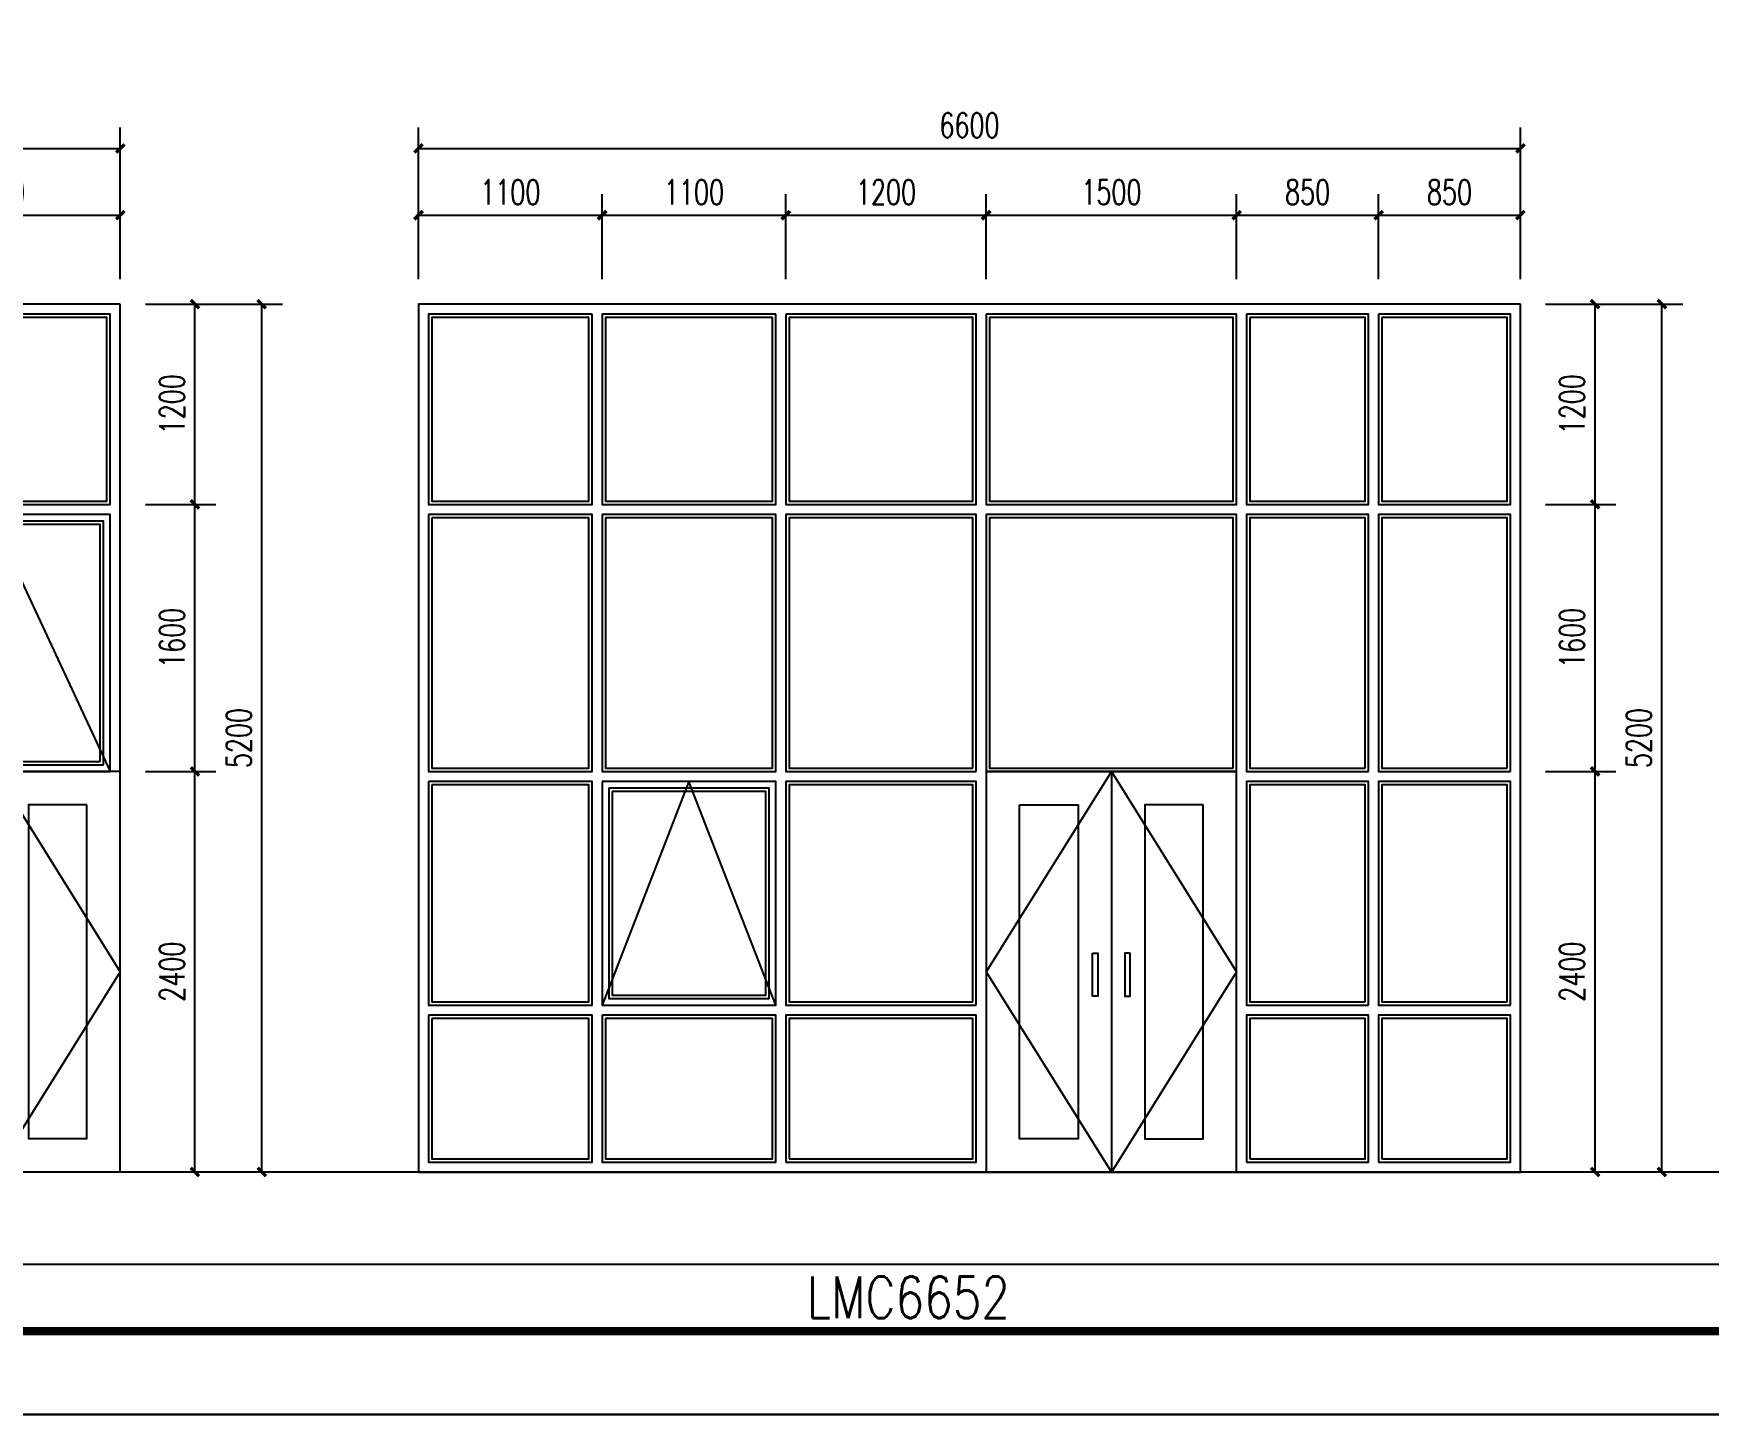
# Model space of a CAD drawing. Extents: x 1738711 to 2346805, y 1189731 to 2516152.
# Drawn here: x 2009458 to 2019490, y 1283464 to 1291745 of the extents above; entities that cross this region are included whole.
import ezdxf
from ezdxf.enums import TextEntityAlignment as Align

# ---------------------------------------------------------------- set-up
doc = ezdxf.new("R2010")
doc.units = 0
doc.header["$LTSCALE"] = 1000
doc.header["$MEASUREMENT"] = 0
doc.linetypes.add('复件 140224通州运河二期售楼部条件图_t3$0$X-ME SHAFT SH$0$X-B2$0$WATER_LINE', pattern=[0])
for name, color, linetype in [('DOTE', 1, 'Continuous'), ('PUB_DIM', 3, 'Continuous'), ('PUB_TEXT', 7, 'Continuous'), ('TK', 4, 'Continuous'), ('WINDOW', 144, 'Continuous'), ('看线', 8, 'Continuous')]:
    doc.layers.add(name, color=color, linetype=linetype)
doc.styles.add('_TCH_DIM_T3', font='SIMPLEX', dxfattribs={"width": 0.705882, "bigfont": 'GBCBIG'})
doc.styles.add('HZ', font='rs', dxfattribs={"bigfont": 'hztxt'})
doc.styles.add('宋体', font='SIMSUN.TTF', dxfattribs={"width": 0.75})
doc.dimstyles.new('_TCH_ARCH&&50', dxfattribs={"dimtxt": 148.75, "dimasz": 50, "dimexe": 125, "dimexo": 150, "dimgap": 63.125, "dimtad": 1, "dimdec": 0, "dimzin": 0, "dimdsep": 46, "dimtxsty": '_TCH_DIM_T3', "dimblk": 'ARCHTICK', "dimcen": 0.09, "dimclrt": 7, "dimazin": 2, "dimtfac": 1, "dimtdec": 0, "dimtix": 1, "dimtmove": 2, "dimatfit": 3, "dimfxl": 50, "dimtolj": 1, "dimtzin": 0, "dimarcsym": 0})

# ---------------------------------------------------------------- blocks, each defined once
blk = doc.blocks.new('jtrashjearzhreh')
at = {"layer": 'WINDOW', "linetype": '复件 140224通州运河二期售楼部条件图_t3$0$X-ME SHAFT SH$0$X-B2$0$WATER_LINE'}
blk.add_line((2009228, 1278740), (2009228, 1276340), dxfattribs=at)
at = {"layer": 'WINDOW', "color": 4, "linetype": '复件 140224通州运河二期售楼部条件图_t3$0$X-ME SHAFT SH$0$X-B2$0$WATER_LINE'}
blk.add_lwpolyline([(2009978, 1281540), (2005828, 1281540), (2005828, 1276340), (2009978, 1276340)], close=True, dxfattribs=at)
at = {"layer": 'WINDOW', "linetype": '复件 140224通州运河二期售楼部条件图_t3$0$X-ME SHAFT SH$0$X-B2$0$WATER_LINE'}
for points in [[(2007028, 1281480), (2005888, 1281480), (2005888, 1280340), (2007028, 1280340), (2007028, 1281480)], [(2007088, 1281480), (2007088, 1280340), (2008418, 1280340), (2008418, 1281480), (2007088, 1281480)], [(2008478, 1281480), (2008478, 1280340), (2009918, 1280340), (2009918, 1281480), (2008478, 1281480)], [(2005888, 1280280), (2005888, 1278740), (2007028, 1278740), (2007028, 1280280), (2005888, 1280280)], [(2008418, 1278740), (2008418, 1280280), (2007088, 1280280), (2007088, 1278740), (2008418, 1278740)], [(2009918, 1278740), (2009918, 1280280), (2008478, 1280280), (2008478, 1278740), (2009918, 1278740)], [(2005888, 1278680), (2005888, 1277340), (2007028, 1277340), (2007028, 1278680), (2005888, 1278680)], [(2008418, 1277340), (2008418, 1278680), (2007088, 1278680), (2007088, 1277340), (2008418, 1277340)], [(2005888, 1277280), (2005888, 1276400), (2007028, 1276400), (2007028, 1277280), (2005888, 1277280)], [(2007088, 1276400), (2008418, 1276400), (2008418, 1277280), (2007088, 1277280), (2007088, 1276400)]]:
    blk.add_lwpolyline(points, dxfattribs=at)
for points in [[(2007008, 1281460), (2005908, 1281460), (2005908, 1280360), (2007008, 1280360)], [(2007108, 1281460), (2007108, 1280360), (2008398, 1280360), (2008398, 1281460)], [(2008498, 1281460), (2008498, 1280360), (2009898, 1280360), (2009898, 1281460)], [(2005928, 1280240), (2005928, 1278780), (2006988, 1278780), (2006988, 1280240)], [(2005948, 1280220), (2005948, 1278800), (2006968, 1278800), (2006968, 1280220)], [(2008398, 1278760), (2008398, 1280260), (2007108, 1280260), (2007108, 1278760)], [(2009878, 1278780), (2009878, 1280240), (2008518, 1280240), (2008518, 1278780)], [(2009858, 1278800), (2009858, 1280220), (2008538, 1280220), (2008538, 1278800)], [(2008478, 1276340), (2009978, 1276340), (2009978, 1278740), (2008478, 1278740)], [(2005908, 1278660), (2005908, 1277360), (2007008, 1277360), (2007008, 1278660)], [(2008398, 1277360), (2008398, 1278660), (2007108, 1278660), (2007108, 1277360)], [(2008678, 1278540), (2009028, 1278540), (2009028, 1276540), (2008678, 1276540)], [(2009778, 1278540), (2009428, 1278540), (2009428, 1276540), (2009778, 1276540)], [(2005908, 1277260), (2005908, 1276420), (2007008, 1276420), (2007008, 1277260)], [(2007108, 1276420), (2008398, 1276420), (2008398, 1277260), (2007108, 1277260)]]:
    blk.add_lwpolyline(points, close=True, dxfattribs=at)
at = {"layer": '看线'}
for points in [[(2007028, 1278740), (2006458, 1280280), (2005888, 1278740)], [(2008478, 1278740), (2009198, 1280280), (2009918, 1278740)], [(2009228, 1278740), (2008478, 1277540), (2009228, 1276340)], [(2009228, 1278740), (2009978, 1277540), (2009228, 1276340)]]:
    blk.add_lwpolyline(points, dxfattribs=at)
for points in [[(2009115, 1277651), (2009147, 1277651), (2009147, 1277394), (2009115, 1277394)], [(2009341, 1277651), (2009310, 1277651), (2009310, 1277394), (2009341, 1277394)]]:
    blk.add_lwpolyline(points, close=True, dxfattribs=at)
blk = doc.blocks.new('jhtareherhrehre')
at = {"layer": 'WINDOW', "linetype": '复件 140224通州运河二期售楼部条件图_t3$0$X-ME SHAFT SH$0$X-B2$0$WATER_LINE'}
blk.add_line((2015914, 1277984), (2015914, 1275584), dxfattribs=at)
at = {"layer": 'WINDOW', "color": 4, "linetype": '复件 140224通州运河二期售楼部条件图_t3$0$X-ME SHAFT SH$0$X-B2$0$WATER_LINE'}
blk.add_lwpolyline([(2018364, 1280784), (2011764, 1280784), (2011764, 1275584), (2018364, 1275584)], close=True, dxfattribs=at)
at = {"layer": 'WINDOW', "linetype": '复件 140224通州运河二期售楼部条件图_t3$0$X-ME SHAFT SH$0$X-B2$0$WATER_LINE'}
for points in [[(2012804, 1280724), (2011824, 1280724), (2011824, 1279584), (2012804, 1279584), (2012804, 1280724)], [(2013904, 1280724), (2012864, 1280724), (2012864, 1279584), (2013904, 1279584), (2013904, 1280724)], [(2013964, 1280724), (2013964, 1279584), (2015104, 1279584), (2015104, 1280724), (2013964, 1280724)], [(2015164, 1280724), (2015164, 1279584), (2016664, 1279584), (2016664, 1280724), (2015164, 1280724)], [(2016724, 1280724), (2016724, 1279584), (2017454, 1279584), (2017454, 1280724), (2016724, 1280724)], [(2017514, 1280724), (2017514, 1279584), (2018304, 1279584), (2018304, 1280724), (2017514, 1280724)], [(2011824, 1279524), (2011824, 1277984), (2012804, 1277984), (2012804, 1279524), (2011824, 1279524)], [(2012864, 1279524), (2012864, 1277984), (2013904, 1277984), (2013904, 1279524), (2012864, 1279524)], [(2015104, 1277984), (2015104, 1279524), (2013964, 1279524), (2013964, 1277984), (2015104, 1277984)], [(2016664, 1277984), (2016664, 1279524), (2015164, 1279524), (2015164, 1277984), (2016664, 1277984)], [(2017454, 1277984), (2017454, 1279524), (2016724, 1279524), (2016724, 1277984), (2017454, 1277984)], [(2018304, 1277984), (2018304, 1279524), (2017514, 1279524), (2017514, 1277984), (2018304, 1277984)], [(2011824, 1277924), (2011824, 1276584), (2012804, 1276584), (2012804, 1277924), (2011824, 1277924)], [(2012864, 1277924), (2012864, 1276584), (2013904, 1276584), (2013904, 1277924), (2012864, 1277924)], [(2015104, 1276584), (2015104, 1277924), (2013964, 1277924), (2013964, 1276584), (2015104, 1276584)], [(2017454, 1276584), (2017454, 1277924), (2016724, 1277924), (2016724, 1276584), (2017454, 1276584)], [(2018304, 1276584), (2018304, 1277924), (2017514, 1277924), (2017514, 1276584), (2018304, 1276584)], [(2011824, 1276524), (2011824, 1275644), (2012804, 1275644), (2012804, 1276524), (2011824, 1276524)], [(2012864, 1276524), (2012864, 1275644), (2013904, 1275644), (2013904, 1276524), (2012864, 1276524)], [(2013964, 1275644), (2015104, 1275644), (2015104, 1276524), (2013964, 1276524), (2013964, 1275644)], [(2016724, 1275644), (2017454, 1275644), (2017454, 1276524), (2016724, 1276524), (2016724, 1275644)], [(2017514, 1275644), (2018304, 1275644), (2018304, 1276524), (2017514, 1276524), (2017514, 1275644)]]:
    blk.add_lwpolyline(points, dxfattribs=at)
for points in [[(2012784, 1280704), (2011844, 1280704), (2011844, 1279604), (2012784, 1279604)], [(2013884, 1280704), (2012884, 1280704), (2012884, 1279604), (2013884, 1279604)], [(2013984, 1280704), (2013984, 1279604), (2015084, 1279604), (2015084, 1280704)], [(2015184, 1280704), (2015184, 1279604), (2016644, 1279604), (2016644, 1280704)], [(2016744, 1280704), (2016744, 1279604), (2017434, 1279604), (2017434, 1280704)], [(2017534, 1280704), (2017534, 1279604), (2018284, 1279604), (2018284, 1280704)], [(2011844, 1279504), (2011844, 1278004), (2012784, 1278004), (2012784, 1279504)], [(2012884, 1279504), (2012884, 1278004), (2013884, 1278004), (2013884, 1279504)], [(2015084, 1278004), (2015084, 1279504), (2013984, 1279504), (2013984, 1278004)], [(2016644, 1278004), (2016644, 1279504), (2015184, 1279504), (2015184, 1278004)], [(2017434, 1278004), (2017434, 1279504), (2016744, 1279504), (2016744, 1278004)], [(2018284, 1278004), (2018284, 1279504), (2017534, 1279504), (2017534, 1278004)], [(2011844, 1277904), (2011844, 1276604), (2012784, 1276604), (2012784, 1277904)], [(2015084, 1276604), (2015084, 1277904), (2013984, 1277904), (2013984, 1276604)], [(2015164, 1275584), (2016664, 1275584), (2016664, 1277984), (2015164, 1277984)], [(2017434, 1276604), (2017434, 1277904), (2016744, 1277904), (2016744, 1276604)], [(2018284, 1276604), (2018284, 1277904), (2017534, 1277904), (2017534, 1276604)], [(2012904, 1277884), (2012904, 1276624), (2013864, 1276624), (2013864, 1277884)], [(2012924, 1277864), (2012924, 1276644), (2013844, 1276644), (2013844, 1277864)], [(2015364, 1277784), (2015714, 1277784), (2015714, 1275784), (2015364, 1275784)], [(2016464, 1277784), (2016114, 1277784), (2016114, 1275784), (2016464, 1275784)], [(2011844, 1276504), (2011844, 1275664), (2012784, 1275664), (2012784, 1276504)], [(2012884, 1276504), (2012884, 1275664), (2013884, 1275664), (2013884, 1276504)], [(2013984, 1275664), (2015084, 1275664), (2015084, 1276504), (2013984, 1276504)], [(2016744, 1275664), (2017434, 1275664), (2017434, 1276504), (2016744, 1276504)], [(2017534, 1275664), (2018284, 1275664), (2018284, 1276504), (2017534, 1276504)]]:
    blk.add_lwpolyline(points, close=True, dxfattribs=at)
at = {"layer": '看线'}
for points in [[(2013904, 1276584), (2013384, 1277924), (2012864, 1276584)], [(2015914, 1277984), (2015164, 1276784), (2015914, 1275584)], [(2015914, 1277984), (2016664, 1276784), (2015914, 1275584)]]:
    blk.add_lwpolyline(points, dxfattribs=at)
for points in [[(2015801, 1276895), (2015832, 1276895), (2015832, 1276638), (2015801, 1276638)], [(2016027, 1276895), (2015995, 1276895), (2015995, 1276638), (2016027, 1276638)]]:
    blk.add_lwpolyline(points, close=True, dxfattribs=at)
blk = doc.blocks.new('hjashrtahreahe')
at = {"layer": 'TK', "color": 7, "const_width": 25}
blk.add_lwpolyline([(0, 59400), (84100, 59400), (84100, 0), (0, 0)], close=True, dxfattribs=at)
at = {"layer": 'TK', "color": 3, "const_width": 100}
blk.add_lwpolyline([(2500, 1000), (2500, 58400), (83100, 58400), (83100, 1000)], close=True, dxfattribs=at)
at = {"layer": 'TK', "style": '宋体', "width": 0.75}
for tag, height, p in [('项目负责人', 350, (6003, 57089)), ('专业负责人', 350, (6003, 56224)), ('设计人', 350, (6003, 55419)), ('版号1', 250, (77304, 22193)), ('时间1', 250, (82405, 22193)), ('版号2', 250, (77304, 21593)), ('时间2', 250, (82405, 21593)), ('版号3', 250, (77304, 20993)), ('时间3', 250, (82405, 20993)), ('建筑会签', 0.0001, (78978, 2403)), ('电气会签', 0.0001, (82128, 2403)), ('结构会签', 0.0001, (78978, 1803)), ('暖通会签', 0.0001, (82128, 1803)), ('给排水会签', 0.0001, (78978, 1250)), ('智能化会签', 0.0001, (82128, 1250))]:
    blk.add_attdef(tag, text='', height=height, dxfattribs=at).set_placement(p, align=Align.CENTER)
for tag, p in [('合作设计单位', (80816, 48986)), ('版号说明1', (79854, 22318)), ('版号说明2', (79854, 21718)), ('版号说明3', (79854, 21118)), ('浙江绿储科技有限公司', (80545, 16036)), ('百兆瓦级集中式熔盐储能关键', (80545, 14953)), ('设备研发及制造基地项目', (80545, 14603)), ('1#研发楼', (80545, 13636)), ('图名', (80545, 12436)), ('工程编号', (78978, 11461)), ('子项编号', (82128, 11461)), ('建筑', (78978, 10711)), ('图号', (82128, 10711)), ('施工图', (78978, 9961)), ('2023.03', (82128, 9961)), ('审定', (79353, 8461)), ('审核', (79353, 7711)), ('工程负责', (79353, 6961)), ('专业负责', (79353, 6211)), ('设计', (79353, 5461)), ('制图', (79353, 4711)), ('校对', (79353, 3961))]:
    blk.add_attdef(tag, text='', height=250, dxfattribs=at).set_placement(p, align=Align.MIDDLE_CENTER)
blk = doc.blocks.new('_ArchTick')
at = {"color": 0, "linetype": 'ByBlock', "const_width": 0.4}
blk.add_lwpolyline([(-0.5, -0.5), (0.5, 0.5)], dxfattribs=at)
blk = doc.blocks.new('*D867')
at = {"layer": 'Defpoints', "color": 0, "transparency": 16777216}
for p in [(2018364, 1291056), (2011764, 1290523), (2018364, 1290523)]:
    blk.add_point(p, dxfattribs=at)
at = {"layer": 'PUB_DIM', "color": 0, "lineweight": -2, "transparency": 16777216}
for p, q in [((2011764, 1290673), (2011764, 1291181)), ((2018364, 1290673), (2018364, 1291181)), ((2011764, 1291056), (2018364, 1291056))]:
    blk.add_line(p, q, dxfattribs=at)
at = {"layer": 'PUB_DIM', "color": 0, "lineweight": -2, "transparency": 16777216, "xscale": 50, "yscale": 50, "zscale": 50, "rotation": 180}
blk.add_blockref('_ArchTick', (2011764, 1291056), dxfattribs=at)
at = {"layer": 'PUB_DIM', "color": 0, "lineweight": -2, "transparency": 16777216, "xscale": 50, "yscale": 50, "zscale": 50}
blk.add_blockref('_ArchTick', (2018364, 1291056), dxfattribs=at)
at = {"layer": 'PUB_DIM', "color": 7, "transparency": 16777216, "insert": (2015064, 1291194), "char_height": 148.8, "attachment_point": 5, "style": '_TCH_DIM_T3'}
blk.add_mtext('\\A1;6600', dxfattribs=at)
blk = doc.blocks.new('*D868')
at = {"layer": 'Defpoints', "color": 0, "transparency": 16777216}
for p in [(2012864, 1290656), (2011764, 1290123), (2012864, 1290123)]:
    blk.add_point(p, dxfattribs=at)
at = {"layer": 'PUB_DIM', "color": 0, "lineweight": -2, "transparency": 16777216}
for p, q in [((2011764, 1290273), (2011764, 1290781)), ((2012864, 1290273), (2012864, 1290781)), ((2011764, 1290656), (2012864, 1290656))]:
    blk.add_line(p, q, dxfattribs=at)
at = {"layer": 'PUB_DIM', "color": 0, "lineweight": -2, "transparency": 16777216, "xscale": 50, "yscale": 50, "zscale": 50, "rotation": 180}
blk.add_blockref('_ArchTick', (2011764, 1290656), dxfattribs=at)
at = {"layer": 'PUB_DIM', "color": 0, "lineweight": -2, "transparency": 16777216, "xscale": 50, "yscale": 50, "zscale": 50}
blk.add_blockref('_ArchTick', (2012864, 1290656), dxfattribs=at)
at = {"layer": 'PUB_DIM', "color": 7, "transparency": 16777216, "insert": (2012314, 1290794), "char_height": 148.8, "attachment_point": 5, "style": '_TCH_DIM_T3'}
blk.add_mtext('\\A1;1100', dxfattribs=at)
blk = doc.blocks.new('*D869')
at = {"layer": 'Defpoints', "color": 0, "transparency": 16777216}
for p in [(2013964, 1290656), (2012864, 1290123), (2013964, 1290123)]:
    blk.add_point(p, dxfattribs=at)
at = {"layer": 'PUB_DIM', "color": 0, "lineweight": -2, "transparency": 16777216}
for p, q in [((2012864, 1290273), (2012864, 1290781)), ((2013964, 1290273), (2013964, 1290781)), ((2012864, 1290656), (2013964, 1290656))]:
    blk.add_line(p, q, dxfattribs=at)
at = {"layer": 'PUB_DIM', "color": 0, "lineweight": -2, "transparency": 16777216, "xscale": 50, "yscale": 50, "zscale": 50, "rotation": 180}
blk.add_blockref('_ArchTick', (2012864, 1290656), dxfattribs=at)
at = {"layer": 'PUB_DIM', "color": 0, "lineweight": -2, "transparency": 16777216, "xscale": 50, "yscale": 50, "zscale": 50}
blk.add_blockref('_ArchTick', (2013964, 1290656), dxfattribs=at)
at = {"layer": 'PUB_DIM', "color": 7, "transparency": 16777216, "insert": (2013414, 1290794), "char_height": 148.8, "attachment_point": 5, "style": '_TCH_DIM_T3'}
blk.add_mtext('\\A1;1100', dxfattribs=at)
blk = doc.blocks.new('*D870')
at = {"layer": 'Defpoints', "color": 0, "transparency": 16777216}
for p in [(2015164, 1290656), (2013964, 1290123), (2015164, 1290123)]:
    blk.add_point(p, dxfattribs=at)
at = {"layer": 'PUB_DIM', "color": 0, "lineweight": -2, "transparency": 16777216}
for p, q in [((2013964, 1290273), (2013964, 1290781)), ((2015164, 1290273), (2015164, 1290781)), ((2013964, 1290656), (2015164, 1290656))]:
    blk.add_line(p, q, dxfattribs=at)
at = {"layer": 'PUB_DIM', "color": 0, "lineweight": -2, "transparency": 16777216, "xscale": 50, "yscale": 50, "zscale": 50, "rotation": 180}
blk.add_blockref('_ArchTick', (2013964, 1290656), dxfattribs=at)
at = {"layer": 'PUB_DIM', "color": 0, "lineweight": -2, "transparency": 16777216, "xscale": 50, "yscale": 50, "zscale": 50}
blk.add_blockref('_ArchTick', (2015164, 1290656), dxfattribs=at)
at = {"layer": 'PUB_DIM', "color": 7, "transparency": 16777216, "insert": (2014564, 1290794), "char_height": 148.8, "attachment_point": 5, "style": '_TCH_DIM_T3'}
blk.add_mtext('\\A1;1200', dxfattribs=at)
blk = doc.blocks.new('*D871')
at = {"layer": 'Defpoints', "color": 0, "transparency": 16777216}
for p in [(2016664, 1290656), (2015164, 1290123), (2016664, 1290123)]:
    blk.add_point(p, dxfattribs=at)
at = {"layer": 'PUB_DIM', "color": 0, "lineweight": -2, "transparency": 16777216}
for p, q in [((2015164, 1290273), (2015164, 1290781)), ((2016664, 1290273), (2016664, 1290781)), ((2015164, 1290656), (2016664, 1290656))]:
    blk.add_line(p, q, dxfattribs=at)
at = {"layer": 'PUB_DIM', "color": 0, "lineweight": -2, "transparency": 16777216, "xscale": 50, "yscale": 50, "zscale": 50, "rotation": 180}
blk.add_blockref('_ArchTick', (2015164, 1290656), dxfattribs=at)
at = {"layer": 'PUB_DIM', "color": 0, "lineweight": -2, "transparency": 16777216, "xscale": 50, "yscale": 50, "zscale": 50}
blk.add_blockref('_ArchTick', (2016664, 1290656), dxfattribs=at)
at = {"layer": 'PUB_DIM', "color": 7, "transparency": 16777216, "insert": (2015914, 1290794), "char_height": 148.8, "attachment_point": 5, "style": '_TCH_DIM_T3'}
blk.add_mtext('\\A1;1500', dxfattribs=at)
blk = doc.blocks.new('*D872')
at = {"layer": 'Defpoints', "color": 0, "transparency": 16777216}
for p in [(2017514, 1290656), (2016664, 1290123), (2017514, 1290123)]:
    blk.add_point(p, dxfattribs=at)
at = {"layer": 'PUB_DIM', "color": 0, "lineweight": -2, "transparency": 16777216}
for p, q in [((2016664, 1290273), (2016664, 1290781)), ((2017514, 1290273), (2017514, 1290781)), ((2016664, 1290656), (2017514, 1290656))]:
    blk.add_line(p, q, dxfattribs=at)
at = {"layer": 'PUB_DIM', "color": 0, "lineweight": -2, "transparency": 16777216, "xscale": 50, "yscale": 50, "zscale": 50, "rotation": 180}
blk.add_blockref('_ArchTick', (2016664, 1290656), dxfattribs=at)
at = {"layer": 'PUB_DIM', "color": 0, "lineweight": -2, "transparency": 16777216, "xscale": 50, "yscale": 50, "zscale": 50}
blk.add_blockref('_ArchTick', (2017514, 1290656), dxfattribs=at)
at = {"layer": 'PUB_DIM', "color": 7, "transparency": 16777216, "insert": (2017089, 1290794), "char_height": 148.8, "attachment_point": 5, "style": '_TCH_DIM_T3'}
blk.add_mtext('\\A1;850', dxfattribs=at)
blk = doc.blocks.new('*D873')
at = {"layer": 'Defpoints', "color": 0, "transparency": 16777216}
for p in [(2018364, 1290656), (2017514, 1290123), (2018364, 1290123)]:
    blk.add_point(p, dxfattribs=at)
at = {"layer": 'PUB_DIM', "color": 0, "lineweight": -2, "transparency": 16777216}
for p, q in [((2017514, 1290273), (2017514, 1290781)), ((2018364, 1290273), (2018364, 1290781)), ((2017514, 1290656), (2018364, 1290656))]:
    blk.add_line(p, q, dxfattribs=at)
at = {"layer": 'PUB_DIM', "color": 0, "lineweight": -2, "transparency": 16777216, "xscale": 50, "yscale": 50, "zscale": 50, "rotation": 180}
blk.add_blockref('_ArchTick', (2017514, 1290656), dxfattribs=at)
at = {"layer": 'PUB_DIM', "color": 0, "lineweight": -2, "transparency": 16777216, "xscale": 50, "yscale": 50, "zscale": 50}
blk.add_blockref('_ArchTick', (2018364, 1290656), dxfattribs=at)
at = {"layer": 'PUB_DIM', "color": 7, "transparency": 16777216, "insert": (2017939, 1290794), "char_height": 148.8, "attachment_point": 5, "style": '_TCH_DIM_T3'}
blk.add_mtext('\\A1;850', dxfattribs=at)
blk = doc.blocks.new('*D874')
at = {"layer": 'Defpoints', "color": 0, "transparency": 16777216}
for p in [(2018764, 1290123), (2019211, 1290123), (2018764, 1284923)]:
    blk.add_point(p, dxfattribs=at)
at = {"layer": 'PUB_DIM', "color": 0, "lineweight": -2, "transparency": 16777216}
for p, q in [((2018914, 1290123), (2019336, 1290123)), ((2019211, 1284923), (2019211, 1290123)), ((2018914, 1284923), (2019336, 1284923))]:
    blk.add_line(p, q, dxfattribs=at)
at = {"layer": 'PUB_DIM', "color": 0, "lineweight": -2, "transparency": 16777216, "xscale": 50, "yscale": 50, "zscale": 50}
for p, rotation in [((2019211, 1290123), 90), ((2019211, 1284923), 270)]:
    blk.add_blockref('_ArchTick', p, dxfattribs=dict(at, rotation=rotation))
at = {"layer": 'PUB_DIM', "color": 7, "transparency": 16777216, "insert": (2019073, 1287523), "char_height": 148.8, "attachment_point": 5, "rotation": 90, "style": '_TCH_DIM_T3'}
blk.add_mtext('\\A1;5200', dxfattribs=at)
blk = doc.blocks.new('*D875')
at = {"layer": 'Defpoints', "color": 0, "transparency": 16777216}
for p in [(2018364, 1287323), (2018811, 1287323), (2018364, 1284923)]:
    blk.add_point(p, dxfattribs=at)
at = {"layer": 'PUB_DIM', "color": 0, "lineweight": -2, "transparency": 16777216}
for p, q in [((2018514, 1287323), (2018936, 1287323)), ((2018811, 1284923), (2018811, 1287323)), ((2018514, 1284923), (2018936, 1284923))]:
    blk.add_line(p, q, dxfattribs=at)
at = {"layer": 'PUB_DIM', "color": 0, "lineweight": -2, "transparency": 16777216, "xscale": 50, "yscale": 50, "zscale": 50}
for p, rotation in [((2018811, 1287323), 90), ((2018811, 1284923), 270)]:
    blk.add_blockref('_ArchTick', p, dxfattribs=dict(at, rotation=rotation))
at = {"layer": 'PUB_DIM', "color": 7, "transparency": 16777216, "insert": (2018673, 1286123), "char_height": 148.8, "attachment_point": 5, "rotation": 90, "style": '_TCH_DIM_T3'}
blk.add_mtext('\\A1;2400', dxfattribs=at)
blk = doc.blocks.new('*D876')
at = {"layer": 'Defpoints', "color": 0, "transparency": 16777216}
for p in [(2018364, 1288923), (2018811, 1288923), (2018364, 1287323)]:
    blk.add_point(p, dxfattribs=at)
at = {"layer": 'PUB_DIM', "color": 0, "lineweight": -2, "transparency": 16777216}
for p, q in [((2018514, 1288923), (2018936, 1288923)), ((2018811, 1287323), (2018811, 1288923)), ((2018514, 1287323), (2018936, 1287323))]:
    blk.add_line(p, q, dxfattribs=at)
at = {"layer": 'PUB_DIM', "color": 0, "lineweight": -2, "transparency": 16777216, "xscale": 50, "yscale": 50, "zscale": 50}
for p, rotation in [((2018811, 1288923), 90), ((2018811, 1287323), 270)]:
    blk.add_blockref('_ArchTick', p, dxfattribs=dict(at, rotation=rotation))
at = {"layer": 'PUB_DIM', "color": 7, "transparency": 16777216, "insert": (2018673, 1288123), "char_height": 148.8, "attachment_point": 5, "rotation": 90, "style": '_TCH_DIM_T3'}
blk.add_mtext('\\A1;1600', dxfattribs=at)
blk = doc.blocks.new('*D877')
at = {"layer": 'Defpoints', "color": 0, "transparency": 16777216}
for p in [(2018364, 1290123), (2018811, 1290123), (2018364, 1288923)]:
    blk.add_point(p, dxfattribs=at)
at = {"layer": 'PUB_DIM', "color": 0, "lineweight": -2, "transparency": 16777216}
for p, q in [((2018514, 1290123), (2018936, 1290123)), ((2018811, 1288923), (2018811, 1290123)), ((2018514, 1288923), (2018936, 1288923))]:
    blk.add_line(p, q, dxfattribs=at)
at = {"layer": 'PUB_DIM', "color": 0, "lineweight": -2, "transparency": 16777216, "xscale": 50, "yscale": 50, "zscale": 50}
for p, rotation in [((2018811, 1290123), 90), ((2018811, 1288923), 270)]:
    blk.add_blockref('_ArchTick', p, dxfattribs=dict(at, rotation=rotation))
at = {"layer": 'PUB_DIM', "color": 7, "transparency": 16777216, "insert": (2018673, 1289523), "char_height": 148.8, "attachment_point": 5, "rotation": 90, "style": '_TCH_DIM_T3'}
blk.add_mtext('\\A1;1200', dxfattribs=at)
blk = doc.blocks.new('*D887')
at = {"layer": 'Defpoints', "color": 0, "transparency": 16777216}
for p in [(2009978, 1291056), (2005828, 1290523), (2009978, 1290523)]:
    blk.add_point(p, dxfattribs=at)
at = {"layer": 'PUB_DIM', "color": 0, "lineweight": -2, "transparency": 16777216}
for p, q in [((2005828, 1290673), (2005828, 1291181)), ((2009978, 1290673), (2009978, 1291181)), ((2005828, 1291056), (2009978, 1291056))]:
    blk.add_line(p, q, dxfattribs=at)
at = {"layer": 'PUB_DIM', "color": 0, "lineweight": -2, "transparency": 16777216, "xscale": 50, "yscale": 50, "zscale": 50, "rotation": 180}
blk.add_blockref('_ArchTick', (2005828, 1291056), dxfattribs=at)
at = {"layer": 'PUB_DIM', "color": 0, "lineweight": -2, "transparency": 16777216, "xscale": 50, "yscale": 50, "zscale": 50}
blk.add_blockref('_ArchTick', (2009978, 1291056), dxfattribs=at)
at = {"layer": 'PUB_DIM', "color": 7, "transparency": 16777216, "insert": (2007903, 1291194), "char_height": 148.8, "attachment_point": 5, "style": '_TCH_DIM_T3'}
blk.add_mtext('\\A1;4150', dxfattribs=at)
blk = doc.blocks.new('*D890')
at = {"layer": 'Defpoints', "color": 0, "transparency": 16777216}
for p in [(2009978, 1290656), (2008478, 1290123), (2009978, 1290123)]:
    blk.add_point(p, dxfattribs=at)
at = {"layer": 'PUB_DIM', "color": 0, "lineweight": -2, "transparency": 16777216}
for p, q in [((2008478, 1290273), (2008478, 1290781)), ((2009978, 1290273), (2009978, 1290781)), ((2008478, 1290656), (2009978, 1290656))]:
    blk.add_line(p, q, dxfattribs=at)
at = {"layer": 'PUB_DIM', "color": 0, "lineweight": -2, "transparency": 16777216, "xscale": 50, "yscale": 50, "zscale": 50, "rotation": 180}
blk.add_blockref('_ArchTick', (2008478, 1290656), dxfattribs=at)
at = {"layer": 'PUB_DIM', "color": 0, "lineweight": -2, "transparency": 16777216, "xscale": 50, "yscale": 50, "zscale": 50}
blk.add_blockref('_ArchTick', (2009978, 1290656), dxfattribs=at)
at = {"layer": 'PUB_DIM', "color": 7, "transparency": 16777216, "insert": (2009228, 1290794), "char_height": 148.8, "attachment_point": 5, "style": '_TCH_DIM_T3'}
blk.add_mtext('\\A1;1500', dxfattribs=at)
blk = doc.blocks.new('*D891')
at = {"layer": 'Defpoints', "color": 0, "transparency": 16777216}
for p in [(2010378, 1290123), (2010825, 1290123), (2010378, 1284923)]:
    blk.add_point(p, dxfattribs=at)
at = {"layer": 'PUB_DIM', "color": 0, "lineweight": -2, "transparency": 16777216}
for p, q in [((2010528, 1290123), (2010950, 1290123)), ((2010825, 1284923), (2010825, 1290123)), ((2010528, 1284923), (2010950, 1284923))]:
    blk.add_line(p, q, dxfattribs=at)
at = {"layer": 'PUB_DIM', "color": 0, "lineweight": -2, "transparency": 16777216, "xscale": 50, "yscale": 50, "zscale": 50}
for p, rotation in [((2010825, 1290123), 90), ((2010825, 1284923), 270)]:
    blk.add_blockref('_ArchTick', p, dxfattribs=dict(at, rotation=rotation))
at = {"layer": 'PUB_DIM', "color": 7, "transparency": 16777216, "insert": (2010688, 1287523), "char_height": 148.8, "attachment_point": 5, "rotation": 90, "style": '_TCH_DIM_T3'}
blk.add_mtext('\\A1;5200', dxfattribs=at)
blk = doc.blocks.new('*D892')
at = {"layer": 'Defpoints', "color": 0, "transparency": 16777216}
for p in [(2009978, 1287323), (2010425, 1287323), (2009978, 1284923)]:
    blk.add_point(p, dxfattribs=at)
at = {"layer": 'PUB_DIM', "color": 0, "lineweight": -2, "transparency": 16777216}
for p, q in [((2010128, 1287323), (2010550, 1287323)), ((2010425, 1284923), (2010425, 1287323)), ((2010128, 1284923), (2010550, 1284923))]:
    blk.add_line(p, q, dxfattribs=at)
at = {"layer": 'PUB_DIM', "color": 0, "lineweight": -2, "transparency": 16777216, "xscale": 50, "yscale": 50, "zscale": 50}
for p, rotation in [((2010425, 1287323), 90), ((2010425, 1284923), 270)]:
    blk.add_blockref('_ArchTick', p, dxfattribs=dict(at, rotation=rotation))
at = {"layer": 'PUB_DIM', "color": 7, "transparency": 16777216, "insert": (2010288, 1286123), "char_height": 148.8, "attachment_point": 5, "rotation": 90, "style": '_TCH_DIM_T3'}
blk.add_mtext('\\A1;2400', dxfattribs=at)
blk = doc.blocks.new('*D893')
at = {"layer": 'Defpoints', "color": 0, "transparency": 16777216}
for p in [(2009978, 1288923), (2010425, 1288923), (2009978, 1287323)]:
    blk.add_point(p, dxfattribs=at)
at = {"layer": 'PUB_DIM', "color": 0, "lineweight": -2, "transparency": 16777216}
for p, q in [((2010128, 1288923), (2010550, 1288923)), ((2010425, 1287323), (2010425, 1288923)), ((2010128, 1287323), (2010550, 1287323))]:
    blk.add_line(p, q, dxfattribs=at)
at = {"layer": 'PUB_DIM', "color": 0, "lineweight": -2, "transparency": 16777216, "xscale": 50, "yscale": 50, "zscale": 50}
for p, rotation in [((2010425, 1288923), 90), ((2010425, 1287323), 270)]:
    blk.add_blockref('_ArchTick', p, dxfattribs=dict(at, rotation=rotation))
at = {"layer": 'PUB_DIM', "color": 7, "transparency": 16777216, "insert": (2010288, 1288123), "char_height": 148.8, "attachment_point": 5, "rotation": 90, "style": '_TCH_DIM_T3'}
blk.add_mtext('\\A1;1600', dxfattribs=at)
blk = doc.blocks.new('*D894')
at = {"layer": 'Defpoints', "color": 0, "transparency": 16777216}
for p in [(2009978, 1290123), (2010425, 1290123), (2009978, 1288923)]:
    blk.add_point(p, dxfattribs=at)
at = {"layer": 'PUB_DIM', "color": 0, "lineweight": -2, "transparency": 16777216}
for p, q in [((2010128, 1290123), (2010550, 1290123)), ((2010425, 1288923), (2010425, 1290123)), ((2010128, 1288923), (2010550, 1288923))]:
    blk.add_line(p, q, dxfattribs=at)
at = {"layer": 'PUB_DIM', "color": 0, "lineweight": -2, "transparency": 16777216, "xscale": 50, "yscale": 50, "zscale": 50}
for p, rotation in [((2010425, 1290123), 90), ((2010425, 1288923), 270)]:
    blk.add_blockref('_ArchTick', p, dxfattribs=dict(at, rotation=rotation))
at = {"layer": 'PUB_DIM', "color": 7, "transparency": 16777216, "insert": (2010288, 1289523), "char_height": 148.8, "attachment_point": 5, "rotation": 90, "style": '_TCH_DIM_T3'}
blk.add_mtext('\\A1;1200', dxfattribs=at)

msp = doc.modelspace()

# ---------------------------------------------------------------- linework, layer by layer
at = {"layer": 'DOTE'}
msp.add_line((2020233.1, 1284922.5), (1983183.1, 1284922.5), dxfattribs=at)
at = {"layer": '看线', "ltscale": 3}
msp.add_line((1983183.1, 1284370.1), (2020233.1, 1284370.1), dxfattribs=at)

# ---------------------------------------------------------------- block references
at = {"xscale": 0.5, "yscale": 0.5, "zscale": 0.5}
msp.add_blockref('hjashrtahreahe', (1981933.1, 1283470.1), dxfattribs=at)
for name, p in [('jtrashjearzhreh', (0, 8583)), ('jhtareherhrehre', (0, 9338.3))]:
    msp.add_blockref(name, p)

# ---------------------------------------------------------------- texts
at = {"layer": 'PUB_TEXT', "style": 'HZ', "width": 0.8}
msp.add_text('LMC6652', height=250, dxfattribs=at).set_placement((2014089.3, 1284047))

# ---------------------------------------------------------------- dimensions: what is measured, and where the dimension line sits
at = {"layer": 'PUB_DIM'}
for p1, p2, distance, picture, middle in [((2005828.2, 1290522.5), (2009978.2, 1290522.5), 533.8, '*D887', (2007903.2, 1291193.8)), ((2011763.6, 1290522.5), (2018363.6, 1290522.5), 533.8, '*D867', (2015063.6, 1291193.8)), ((2008478.2, 1290122.5), (2009978.2, 1290122.5), 533.8, '*D890', (2009228.2, 1290793.8)), ((2011763.6, 1290122.5), (2012863.6, 1290122.5), 533.8, '*D868', (2012313.6, 1290793.8)), ((2012863.6, 1290122.5), (2013963.6, 1290122.5), 533.8, '*D869', (2013413.6, 1290793.8)), ((2013963.6, 1290122.5), (2015163.9, 1290122.5), 533.8, '*D870', (2014563.7, 1290793.8)), ((2015163.9, 1290122.5), (2016663.9, 1290122.5), 533.8, '*D871', (2015913.9, 1290793.8)), ((2016663.9, 1290122.5), (2017513.7, 1290122.5), 533.8, '*D872', (2017088.8, 1290793.8)), ((2017513.7, 1290122.5), (2018363.6, 1290122.5), 533.8, '*D873', (2017938.7, 1290793.8)), ((2009978.2, 1288922.5), (2009978.2, 1290122.5), -447.1, '*D894', (2010287.8, 1289522.5)), ((2010378.2, 1284922.5), (2010378.2, 1290122.5), -447.1, '*D891', (2010687.8, 1287522.5)), ((2018363.6, 1288922.5), (2018363.6, 1290122.5), -447.1, '*D877', (2018673.2, 1289522.5)), ((2018763.6, 1284922.5), (2018763.6, 1290122.5), -447.1, '*D874', (2019073.2, 1287522.5)), ((2009978.2, 1287322.5), (2009978.2, 1288922.5), -447.1, '*D893', (2010287.8, 1288122.5)), ((2018363.6, 1287322.5), (2018363.6, 1288922.5), -447.1, '*D876', (2018673.2, 1288122.5)), ((2009978.2, 1284922.5), (2009978.2, 1287322.5), -447.1, '*D892', (2010287.8, 1286122.5)), ((2018363.6, 1284922.5), (2018363.6, 1287322.5), -447.1, '*D875', (2018673.2, 1286122.5))]:
    dim = msp.add_aligned_dim(p1=p1, p2=p2, distance=distance, dimstyle='_TCH_ARCH&&50', dxfattribs=at)
    dim.commit()
    dim.dimension.update_dxf_attribs({"geometry": picture, "text_midpoint": middle})

doc.saveas('drawing.dxf')
